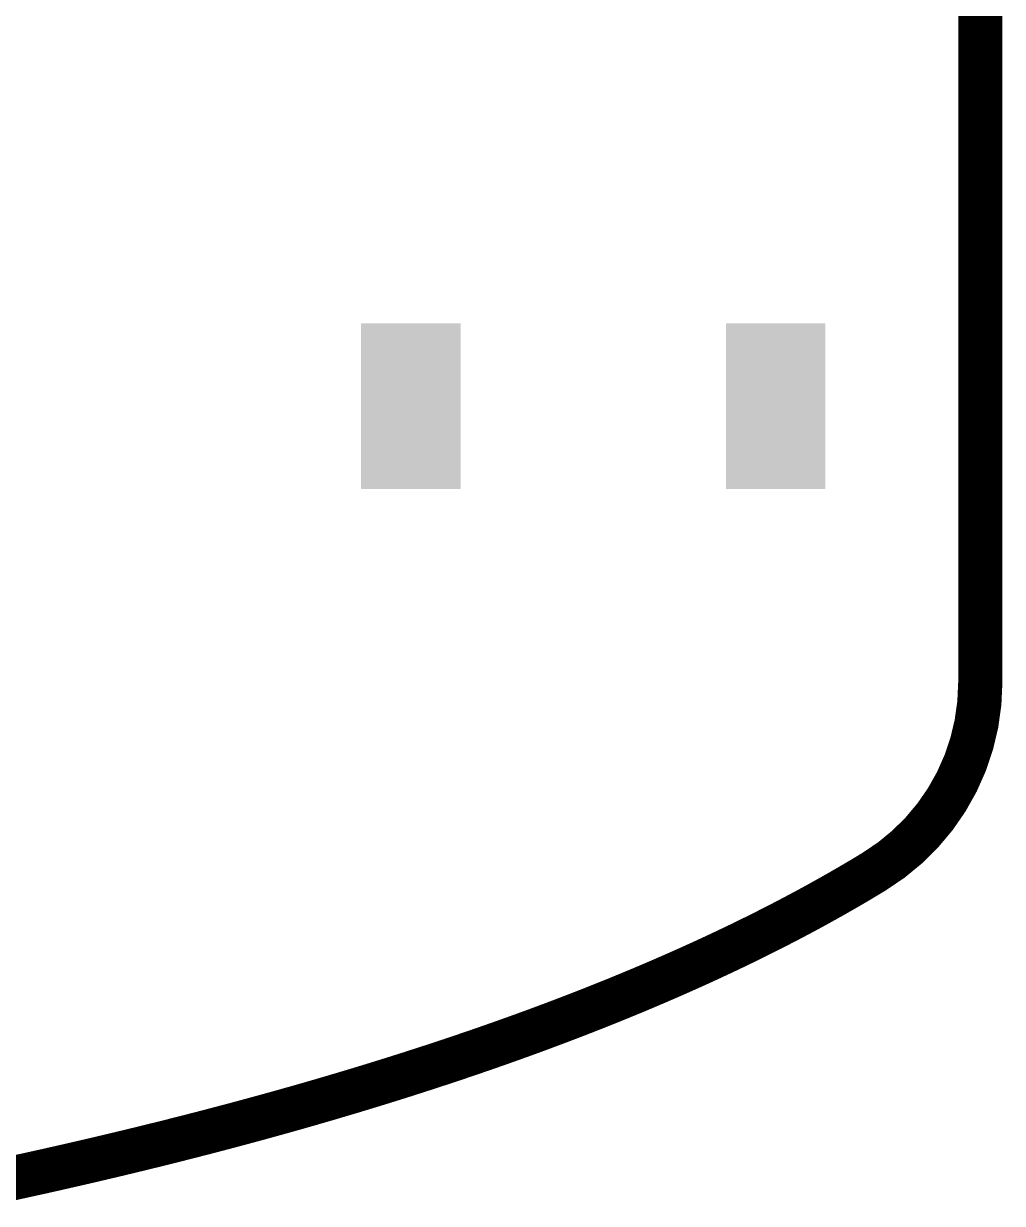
# Model space of a CAD drawing. Extents: x -0.2 to 60.2, y -0.2 to 22.2.
# Drawn here: x 51.35 to 60.2, y 1.34 to 12.01 of the extents above; entities that cross this region are included whole.
import ezdxf

# ---------------------------------------------------------------- set-up
doc = ezdxf.new("R2010")
doc.units = 0
doc.layers.add('20', color=7, linetype='CONTINUOUS')
doc.layers.add('32', color=253, linetype='CONTINUOUS')

# ---------------------------------------------------------------- blocks, each defined once
blk = doc.blocks.new('RECT')
blk.add_solid([(-0.5, -0.5), (0.5, -0.5), (-0.5, 0.5), (0.5, 0.5)])

msp = doc.modelspace()

# ---------------------------------------------------------------- linework, layer by layer
at = {"layer": '20', "const_width": 0.4}
for points in [[(60, 6.0497), (60, 15.9503)], [(58.949, 4.2864), (58.9176, 4.2676)], [(58.9804, 4.3052), (58.949, 4.2864)], [(59.0118, 4.3242), (58.9804, 4.3052)], [(59.0431, 4.3433), (59.0118, 4.3242)], [(58.7595, 4.1751), (58.7278, 4.1569)], [(58.7912, 4.1934), (58.7595, 4.1751)], [(58.8229, 4.2118), (58.7912, 4.1934)], [(58.8545, 4.2303), (58.8229, 4.2118)], [(58.8861, 4.2489), (58.8545, 4.2303)], [(58.9176, 4.2676), (58.8861, 4.2489)], [(58.5683, 4.0672), (58.5363, 4.0495)], [(58.6003, 4.0849), (58.5683, 4.0672)], [(58.6322, 4.1028), (58.6003, 4.0849)], [(58.6641, 4.1207), (58.6322, 4.1028)], [(58.696, 4.1388), (58.6641, 4.1207)], [(58.7278, 4.1569), (58.696, 4.1388)], [(58.3756, 3.9624), (58.3433, 3.9452)], [(58.4078, 3.9796), (58.3756, 3.9624)], [(58.44, 3.997), (58.4078, 3.9796)], [(58.4721, 4.0144), (58.44, 3.997)], [(58.5042, 4.0319), (58.4721, 4.0144)], [(58.5363, 4.0495), (58.5042, 4.0319)], [(58.1813, 3.8606), (58.1488, 3.8439)], [(58.2138, 3.8773), (58.1813, 3.8606)], [(58.2462, 3.8942), (58.2138, 3.8773)], [(58.2786, 3.9111), (58.2462, 3.8942)], [(58.311, 3.9281), (58.2786, 3.9111)], [(58.3433, 3.9452), (58.311, 3.9281)], [(57.9856, 3.7616), (57.9528, 3.7454)], [(58.0183, 3.7779), (57.9856, 3.7616)], [(58.051, 3.7943), (58.0183, 3.7779)], [(58.0836, 3.8108), (58.051, 3.7943)], [(58.1162, 3.8273), (58.0836, 3.8108)], [(58.1488, 3.8439), (58.1162, 3.8273)], [(57.7556, 3.6496), (57.7226, 3.6338)], [(57.7885, 3.6654), (57.7556, 3.6496)], [(57.8215, 3.6812), (57.7885, 3.6654)], [(57.8544, 3.6972), (57.8215, 3.6812)], [(57.8872, 3.7132), (57.8544, 3.6972)], [(57.92, 3.7292), (57.8872, 3.7132)], [(57.9528, 3.7454), (57.92, 3.7292)], [(57.5238, 3.5409), (57.4906, 3.5256)], [(57.557, 3.5562), (57.5238, 3.5409)], [(57.5902, 3.5716), (57.557, 3.5562)], [(57.6234, 3.5871), (57.5902, 3.5716)], [(57.6565, 3.6026), (57.6234, 3.5871)], [(57.6895, 3.6182), (57.6565, 3.6026)], [(57.7226, 3.6338), (57.6895, 3.6182)], [(57.2904, 3.4354), (57.2569, 3.4206)], [(57.3238, 3.4503), (57.2904, 3.4354)], [(57.3573, 3.4652), (57.3238, 3.4503)], [(57.3906, 3.4802), (57.3573, 3.4652)], [(57.424, 3.4953), (57.3906, 3.4802)], [(57.4573, 3.5104), (57.424, 3.4953)], [(57.4906, 3.5256), (57.4573, 3.5104)], [(57.0554, 3.333), (57.0217, 3.3187)], [(57.0891, 3.3475), (57.0554, 3.333)], [(57.1227, 3.362), (57.0891, 3.3475)], [(57.1563, 3.3765), (57.1227, 3.362)], [(57.1899, 3.3912), (57.1563, 3.3765)], [(57.2234, 3.4059), (57.1899, 3.3912)], [(57.2569, 3.4206), (57.2234, 3.4059)], [(56.7852, 3.2197), (56.7513, 3.2058)], [(56.819, 3.2336), (56.7852, 3.2197)], [(56.8529, 3.2476), (56.819, 3.2336)], [(56.8867, 3.2617), (56.8529, 3.2476)], [(56.9205, 3.2759), (56.8867, 3.2617)], [(56.9543, 3.2901), (56.9205, 3.2759)], [(56.988, 3.3043), (56.9543, 3.2901)], [(57.0217, 3.3187), (56.988, 3.3043)], [(56.5134, 3.11), (56.4794, 3.0966)], [(56.5475, 3.1235), (56.5134, 3.11)], [(56.5815, 3.1371), (56.5475, 3.1235)], [(56.6155, 3.1507), (56.5815, 3.1371)], [(56.6495, 3.1644), (56.6155, 3.1507)], [(56.6834, 3.1781), (56.6495, 3.1644)], [(56.7174, 3.1919), (56.6834, 3.1781)], [(56.7513, 3.2058), (56.7174, 3.1919)], [(56.2404, 3.004), (56.2062, 2.991)], [(56.2746, 3.0171), (56.2404, 3.004)], [(56.3088, 3.0302), (56.2746, 3.0171)], [(56.3429, 3.0433), (56.3088, 3.0302)], [(56.3771, 3.0566), (56.3429, 3.0433)], [(56.4112, 3.0699), (56.3771, 3.0566)], [(56.4453, 3.0832), (56.4112, 3.0699)], [(56.4794, 3.0966), (56.4453, 3.0832)], [(55.9664, 2.9014), (55.9321, 2.8888)], [(56.0007, 2.914), (55.9664, 2.9014)], [(56.035, 2.9267), (56.0007, 2.914)], [(56.0693, 2.9395), (56.035, 2.9267)], [(56.1035, 2.9523), (56.0693, 2.9395)], [(56.1378, 2.9651), (56.1035, 2.9523)], [(56.172, 2.978), (56.1378, 2.9651)], [(56.2062, 2.991), (56.172, 2.978)], [(55.657, 2.7899), (55.6225, 2.7778)], [(55.6914, 2.8021), (55.657, 2.7899)], [(55.7258, 2.8143), (55.6914, 2.8021)], [(55.7602, 2.8266), (55.7258, 2.8143)], [(55.7946, 2.839), (55.7602, 2.8266)], [(55.829, 2.8514), (55.7946, 2.839)], [(55.8634, 2.8638), (55.829, 2.8514)], [(55.8977, 2.8763), (55.8634, 2.8638)], [(55.9321, 2.8888), (55.8977, 2.8763)], [(55.3464, 2.6824), (55.3118, 2.6706)], [(55.3809, 2.6941), (55.3464, 2.6824)], [(55.4155, 2.7059), (55.3809, 2.6941)], [(55.45, 2.7178), (55.4155, 2.7059)], [(55.4845, 2.7297), (55.45, 2.7178)], [(55.5191, 2.7416), (55.4845, 2.7297)], [(55.5535, 2.7536), (55.5191, 2.7416)], [(55.588, 2.7657), (55.5535, 2.7536)], [(55.6225, 2.7778), (55.588, 2.7657)], [(55.0347, 2.5785), (55, 2.5672)], [(55.0694, 2.5899), (55.0347, 2.5785)], [(55.104, 2.6013), (55.0694, 2.5899)], [(55.1387, 2.6127), (55.104, 2.6013)], [(55.1733, 2.6242), (55.1387, 2.6127)], [(55.208, 2.6358), (55.1733, 2.6242)], [(55.2426, 2.6473), (55.208, 2.6358)], [(55.2772, 2.659), (55.2426, 2.6473)], [(55.3118, 2.6706), (55.2772, 2.659)], [(54.6872, 2.4672), (54.6524, 2.4563)], [(54.722, 2.4781), (54.6872, 2.4672)], [(54.7568, 2.4891), (54.722, 2.4781)], [(54.7916, 2.5001), (54.7568, 2.4891)], [(54.8263, 2.5112), (54.7916, 2.5001)], [(54.8611, 2.5223), (54.8263, 2.5112)], [(54.8958, 2.5335), (54.8611, 2.5223)], [(54.9306, 2.5447), (54.8958, 2.5335)], [(54.9653, 2.5559), (54.9306, 2.5447)], [(55, 2.5672), (54.9653, 2.5559)], [(54.3734, 2.3705), (54.3385, 2.3599)], [(54.4083, 2.3811), (54.3734, 2.3705)], [(54.4432, 2.3917), (54.4083, 2.3811)], [(54.4781, 2.4023), (54.4432, 2.3917)], [(54.513, 2.4131), (54.4781, 2.4023)], [(54.5479, 2.4238), (54.513, 2.4131)], [(54.5827, 2.4346), (54.5479, 2.4238)], [(54.6176, 2.4454), (54.5827, 2.4346)], [(54.6524, 2.4563), (54.6176, 2.4454)], [(53.9887, 2.2566), (53.9537, 2.2464)], [(54.0237, 2.2667), (53.9887, 2.2566)], [(54.0587, 2.2769), (54.0237, 2.2667)], [(54.0938, 2.2872), (54.0587, 2.2769)], [(54.1288, 2.2974), (54.0938, 2.2872)], [(54.1637, 2.3078), (54.1288, 2.2974)], [(54.1987, 2.3181), (54.1637, 2.3078)], [(54.2337, 2.3285), (54.1987, 2.3181)], [(54.2686, 2.3389), (54.2337, 2.3285)], [(54.3036, 2.3494), (54.2686, 2.3389)], [(54.3385, 2.3599), (54.3036, 2.3494)], [(53.6026, 2.1471), (53.5675, 2.1374)], [(53.6378, 2.1569), (53.6026, 2.1471)], [(53.6729, 2.1667), (53.6378, 2.1569)], [(53.7081, 2.1765), (53.6729, 2.1667)], [(53.7432, 2.1864), (53.7081, 2.1765)], [(53.7783, 2.1963), (53.7432, 2.1864)], [(53.8134, 2.2063), (53.7783, 2.1963)], [(53.8485, 2.2163), (53.8134, 2.2063)], [(53.8835, 2.2263), (53.8485, 2.2163)], [(53.9186, 2.2363), (53.8835, 2.2263)], [(53.9537, 2.2464), (53.9186, 2.2363)], [(53.2153, 2.0419), (53.1801, 2.0326)], [(53.2506, 2.0513), (53.2153, 2.0419)], [(53.2858, 2.0608), (53.2506, 2.0513)], [(53.3211, 2.0702), (53.2858, 2.0608)], [(53.3563, 2.0797), (53.3211, 2.0702)], [(53.3915, 2.0892), (53.3563, 2.0797)], [(53.4267, 2.0988), (53.3915, 2.0892)], [(53.4619, 2.1084), (53.4267, 2.0988)], [(53.4971, 2.118), (53.4619, 2.1084)], [(53.5323, 2.1277), (53.4971, 2.118)], [(53.5675, 2.1374), (53.5323, 2.1277)], [(52.8269, 1.9408), (52.7915, 1.9318)], [(52.8622, 1.9498), (52.8269, 1.9408)], [(52.8976, 1.9589), (52.8622, 1.9498)], [(52.9329, 1.968), (52.8976, 1.9589)], [(52.9683, 1.9771), (52.9329, 1.968)], [(53.0036, 1.9863), (52.9683, 1.9771)], [(53.0389, 1.9955), (53.0036, 1.9863)], [(53.0742, 2.0047), (53.0389, 1.9955)], [(53.1095, 2.014), (53.0742, 2.0047)], [(53.1448, 2.0232), (53.1095, 2.014)], [(53.1801, 2.0326), (53.1448, 2.0232)], [(52.4018, 1.8347), (52.3663, 1.8261)], [(52.4373, 1.8434), (52.4018, 1.8347)], [(52.4727, 1.8521), (52.4373, 1.8434)], [(52.5082, 1.8608), (52.4727, 1.8521)], [(52.5436, 1.8696), (52.5082, 1.8608)], [(52.5791, 1.8784), (52.5436, 1.8696)], [(52.6145, 1.8872), (52.5791, 1.8784)], [(52.6499, 1.8961), (52.6145, 1.8872)], [(52.6853, 1.9049), (52.6499, 1.8961)], [(52.7207, 1.9139), (52.6853, 1.9049)], [(52.7561, 1.9228), (52.7207, 1.9139)], [(52.7915, 1.9318), (52.7561, 1.9228)], [(51.9399, 1.7246), (51.9043, 1.7163)], [(51.9755, 1.7329), (51.9399, 1.7246)], [(52.0111, 1.7412), (51.9755, 1.7329)], [(52.0466, 1.7496), (52.0111, 1.7412)], [(52.0822, 1.758), (52.0466, 1.7496)], [(52.1177, 1.7664), (52.0822, 1.758)], [(52.1533, 1.7748), (52.1177, 1.7664)], [(52.1888, 1.7833), (52.1533, 1.7748)], [(52.2243, 1.7918), (52.1888, 1.7833)], [(52.2598, 1.8003), (52.2243, 1.7918)], [(52.2953, 1.8089), (52.2598, 1.8003)], [(52.3308, 1.8175), (52.2953, 1.8089)], [(52.3663, 1.8261), (52.3308, 1.8175)], [(51.4766, 1.6192), (51.4409, 1.6113)], [(51.5123, 1.6271), (51.4766, 1.6192)], [(51.5479, 1.6351), (51.5123, 1.6271)], [(51.5836, 1.6431), (51.5479, 1.6351)], [(51.6193, 1.6511), (51.5836, 1.6431)], [(51.6549, 1.6592), (51.6193, 1.6511)], [(51.6906, 1.6673), (51.6549, 1.6592)], [(51.7262, 1.6754), (51.6906, 1.6673)], [(51.7618, 1.6835), (51.7262, 1.6754)], [(51.7975, 1.6917), (51.7618, 1.6835)], [(51.8331, 1.6998), (51.7975, 1.6917)], [(51.8687, 1.7081), (51.8331, 1.6998)], [(51.9043, 1.7163), (51.8687, 1.7081)], [(51.1551, 1.5489), (51.1194, 1.5412)], [(51.1909, 1.5566), (51.1551, 1.5489)], [(51.2266, 1.5643), (51.1909, 1.5566)], [(51.2623, 1.5721), (51.2266, 1.5643)], [(51.2981, 1.5799), (51.2623, 1.5721)], [(51.3338, 1.5877), (51.2981, 1.5799)], [(51.3695, 1.5955), (51.3338, 1.5877)], [(51.4052, 1.6034), (51.3695, 1.5955)], [(51.4409, 1.6113), (51.4052, 1.6034)]]:
    msp.add_lwpolyline(points, dxfattribs=at)
at = {"layer": '20'}
for points, const_width in [([(59.0431, 4.3433, 0.2612), (60, 6.0497)], 0.4), ([(60.1, 6.0497, 1), (59.9, 6.0497)], 0.2), ([(59.9, 6.0497, 1), (60.1, 6.0497)], 0.2), ([(58.9287, 4.3908, 1), (59.0321, 4.2196)], 0.2), ([(59.0003, 4.2005, 1), (58.8977, 4.3722)], 0.2), ([(58.9598, 4.4096, 1), (59.0638, 4.2388)], 0.2), ([(59.0319, 4.2195, 1), (58.9289, 4.3909)], 0.2), ([(58.9909, 4.4286, 1), (59.0953, 4.2579)], 0.2), ([(59.0635, 4.2386, 1), (58.9601, 4.4098)], 0.2), ([(59.0951, 4.2578, 1), (58.9911, 4.4287)], 0.2), ([(58.741, 4.2799, 1), (58.8414, 4.1069)], 0.2), ([(58.8093, 4.0884, 1), (58.7097, 4.2618)], 0.2), ([(58.7724, 4.2981, 1), (58.8734, 4.1255)], 0.2), ([(58.8412, 4.1068, 1), (58.7412, 4.28)], 0.2), ([(58.8038, 4.3165, 1), (58.9052, 4.1441)], 0.2), ([(58.8731, 4.1253, 1), (58.7727, 4.2983)], 0.2), ([(58.8351, 4.3349, 1), (58.9371, 4.1629)], 0.2), ([(58.905, 4.144, 1), (58.804, 4.3166)], 0.2), ([(58.8663, 4.3534, 1), (58.9689, 4.1817)], 0.2), ([(58.9368, 4.1627, 1), (58.8354, 4.3351)], 0.2), ([(58.8975, 4.3721, 1), (59.0005, 4.2006)], 0.2), ([(58.9686, 4.1816, 1), (58.8666, 4.3536)], 0.2), ([(58.5515, 4.1722, 1), (58.6491, 3.9977)], 0.2), ([(58.5832, 4.1899, 1), (58.6812, 4.0156)], 0.2), ([(58.6489, 3.9975, 1), (58.5517, 4.1724)], 0.2), ([(58.6149, 4.2078, 1), (58.7133, 4.0337)], 0.2), ([(58.681, 4.0155, 1), (58.5834, 4.19)], 0.2), ([(58.6465, 4.2256, 1), (58.7455, 4.0519)], 0.2), ([(58.7131, 4.0336, 1), (58.6151, 4.2079)], 0.2), ([(58.678, 4.2436, 1), (58.7776, 4.0702)], 0.2), ([(58.7452, 4.0517, 1), (58.6468, 4.2258)], 0.2), ([(58.7095, 4.2617, 1), (58.8095, 4.0885)], 0.2), ([(58.7773, 4.07, 1), (58.6783, 4.2438)], 0.2), ([(58.3604, 4.0677, 1), (58.4552, 3.8916)], 0.2), ([(58.4225, 3.8741, 1), (58.3287, 4.0507)], 0.2), ([(58.3923, 4.0848, 1), (58.4877, 3.9091)], 0.2), ([(58.455, 3.8915, 1), (58.3606, 4.0678)], 0.2), ([(58.4242, 4.1022, 1), (58.52, 3.9266)], 0.2), ([(58.4874, 3.9089, 1), (58.3926, 4.085)], 0.2), ([(58.4561, 4.1196, 1), (58.5523, 3.9442)], 0.2), ([(58.5198, 3.9265, 1), (58.4244, 4.1023)], 0.2), ([(58.4879, 4.137, 1), (58.5847, 3.962)], 0.2), ([(58.5521, 3.9441, 1), (58.4563, 4.1197)], 0.2), ([(58.5197, 4.1546, 1), (58.6169, 3.9797)], 0.2), ([(58.5844, 3.9618, 1), (58.4882, 4.1372)], 0.2), ([(58.6167, 3.9796, 1), (58.5199, 4.1547)], 0.2), ([(58.1677, 3.9661, 1), (58.2599, 3.7886)], 0.2), ([(58.227, 3.7716, 1), (58.1356, 3.9495)], 0.2), ([(58.1999, 3.9828, 1), (58.2925, 3.8055)], 0.2), ([(58.2596, 3.7885, 1), (58.168, 3.9662)], 0.2), ([(58.2321, 3.9996, 1), (58.3251, 3.8226)], 0.2), ([(58.2923, 3.8055, 1), (58.2001, 3.9829)], 0.2), ([(58.2643, 4.0165, 1), (58.3577, 3.8397)], 0.2), ([(58.3249, 3.8225, 1), (58.2323, 3.9998)], 0.2), ([(58.2964, 4.0335, 1), (58.3902, 3.8569)], 0.2), ([(58.3575, 3.8396, 1), (58.2645, 4.0167)], 0.2), ([(58.3284, 4.0505, 1), (58.4228, 3.8742)], 0.2), ([(58.39, 3.8568, 1), (58.2966, 4.0336)], 0.2), ([(57.941, 3.8511, 1), (58.0302, 3.6721)], 0.2), ([(57.9735, 3.8674, 1), (58.0631, 3.6885)], 0.2), ([(58.03, 3.672, 1), (57.9412, 3.8513)], 0.2), ([(58.0059, 3.8836, 1), (58.0961, 3.705)], 0.2), ([(58.0629, 3.6884, 1), (57.9737, 3.8674)], 0.2), ([(58.0384, 3.8999, 1), (58.1288, 3.7216)], 0.2), ([(58.0958, 3.7049, 1), (58.0062, 3.8837)], 0.2), ([(58.0708, 3.9164, 1), (58.1616, 3.7382)], 0.2), ([(58.1287, 3.7215, 1), (58.0385, 3.9)], 0.2), ([(58.1031, 3.9328, 1), (58.1945, 3.7549)], 0.2), ([(58.1614, 3.7381, 1), (58.071, 3.9165)], 0.2), ([(58.1355, 3.9495, 1), (58.2271, 3.7717)], 0.2), ([(58.1942, 3.7548, 1), (58.1034, 3.933)], 0.2), ([(57.7452, 3.7555, 1), (57.8318, 3.5752)], 0.2), ([(57.7986, 3.5593, 1), (57.7126, 3.7398)], 0.2), ([(57.7779, 3.7712, 1), (57.8651, 3.5912)], 0.2), ([(57.8318, 3.5752, 1), (57.7452, 3.7555)], 0.2), ([(57.8106, 3.787, 1), (57.8982, 3.6073)], 0.2), ([(57.8648, 3.5911, 1), (57.7782, 3.7713)], 0.2), ([(57.8432, 3.8029, 1), (57.9312, 3.6234)], 0.2), ([(57.898, 3.6072, 1), (57.8108, 3.7872)], 0.2), ([(57.8758, 3.8189, 1), (57.9642, 3.6395)], 0.2), ([(57.931, 3.6233, 1), (57.8434, 3.803)], 0.2), ([(57.9084, 3.835, 1), (57.9972, 3.6558)], 0.2), ([(57.964, 3.6395, 1), (57.876, 3.819)], 0.2), ([(57.997, 3.6557, 1), (57.9086, 3.8351)], 0.2), ([(57.5149, 3.6469, 1), (57.5991, 3.4655)], 0.2), ([(57.5656, 3.45, 1), (57.482, 3.6318)], 0.2), ([(57.548, 3.6623, 1), (57.6324, 3.4809)], 0.2), ([(57.5989, 3.4654, 1), (57.5151, 3.647)], 0.2), ([(57.5809, 3.6776, 1), (57.6659, 3.4965)], 0.2), ([(57.6323, 3.4809, 1), (57.5481, 3.6623)], 0.2), ([(57.6138, 3.693, 1), (57.6992, 3.5122)], 0.2), ([(57.6656, 3.4964, 1), (57.5812, 3.6777)], 0.2), ([(57.6468, 3.7086, 1), (57.7322, 3.5278)], 0.2), ([(57.699, 3.5121, 1), (57.614, 3.6931)], 0.2), ([(57.6796, 3.7241, 1), (57.7656, 3.5436)], 0.2), ([(57.7322, 3.5278, 1), (57.6468, 3.7086)], 0.2), ([(57.7123, 3.7397, 1), (57.7989, 3.5594)], 0.2), ([(57.7653, 3.5434, 1), (57.6799, 3.7242)], 0.2), ([(57.2831, 3.5416, 1), (57.3645, 3.359)], 0.2), ([(57.3308, 3.344, 1), (57.25, 3.5269)], 0.2), ([(57.3162, 3.5564, 1), (57.3984, 3.3741)], 0.2), ([(57.3645, 3.359, 1), (57.2831, 3.5416)], 0.2), ([(57.3495, 3.5714, 1), (57.4317, 3.3891)], 0.2), ([(57.398, 3.3739, 1), (57.3166, 3.5566)], 0.2), ([(57.3826, 3.5864, 1), (57.4654, 3.4043)], 0.2), ([(57.4317, 3.3891, 1), (57.3495, 3.5714)], 0.2), ([(57.4158, 3.6014, 1), (57.4988, 3.4195)], 0.2), ([(57.4651, 3.4042, 1), (57.3829, 3.5865)], 0.2), ([(57.4488, 3.6165, 1), (57.5324, 3.4348)], 0.2), ([(57.4987, 3.4194, 1), (57.4159, 3.6015)], 0.2), ([(57.4819, 3.6317, 1), (57.5657, 3.4501)], 0.2), ([(57.5321, 3.4347, 1), (57.4491, 3.6166)], 0.2), ([(57.016, 3.425, 1), (57.0948, 3.2411)], 0.2), ([(57.0494, 3.4393, 1), (57.1288, 3.2557)], 0.2), ([(57.0946, 3.2411, 1), (57.0162, 3.425)], 0.2), ([(57.0829, 3.4537, 1), (57.1625, 3.2702)], 0.2), ([(57.1285, 3.2555, 1), (57.0497, 3.4394)], 0.2), ([(57.1164, 3.4682, 1), (57.1962, 3.2849)], 0.2), ([(57.1624, 3.2702, 1), (57.083, 3.4538)], 0.2), ([(57.1497, 3.4827, 1), (57.2301, 3.2996)], 0.2), ([(57.1961, 3.2848, 1), (57.1165, 3.4683)], 0.2), ([(57.1831, 3.4974, 1), (57.2637, 3.3143)], 0.2), ([(57.2298, 3.2995, 1), (57.15, 3.4829)], 0.2), ([(57.2165, 3.5121, 1), (57.2973, 3.3291)], 0.2), ([(57.2636, 3.3143, 1), (57.1832, 3.4974)], 0.2), ([(57.2497, 3.5268, 1), (57.3311, 3.3441)], 0.2), ([(57.2972, 3.3291, 1), (57.2166, 3.5121)], 0.2), ([(56.7808, 3.326, 1), (56.8572, 3.1412)], 0.2), ([(56.8232, 3.1271, 1), (56.7472, 3.3122)], 0.2), ([(56.8144, 3.3399, 1), (56.8914, 3.1553)], 0.2), ([(56.8572, 3.1412, 1), (56.7808, 3.326)], 0.2), ([(56.8481, 3.354, 1), (56.9253, 3.1695)], 0.2), ([(56.8911, 3.1552, 1), (56.8147, 3.34)], 0.2), ([(56.8818, 3.3681, 1), (56.9592, 3.1837)], 0.2), ([(56.9252, 3.1694, 1), (56.8482, 3.354)], 0.2), ([(56.9153, 3.3822, 1), (56.9933, 3.198)], 0.2), ([(56.9591, 3.1836, 1), (56.8819, 3.3681)], 0.2), ([(56.9489, 3.3964, 1), (57.0271, 3.2123)], 0.2), ([(56.993, 3.1979, 1), (56.9156, 3.3823)], 0.2), ([(56.9825, 3.4106, 1), (57.0609, 3.2267)], 0.2), ([(57.027, 3.2122, 1), (56.949, 3.3964)], 0.2), ([(57.0608, 3.2266, 1), (56.9826, 3.4107)], 0.2), ([(56.5105, 3.2164, 1), (56.5845, 3.0306)], 0.2), ([(56.5502, 3.017, 1), (56.4766, 3.203)], 0.2), ([(56.5443, 3.2299, 1), (56.6187, 3.0443)], 0.2), ([(56.5843, 3.0306, 1), (56.5107, 3.2165)], 0.2), ([(56.5782, 3.2435, 1), (56.6528, 3.0579)], 0.2), ([(56.6185, 3.0442, 1), (56.5445, 3.23)], 0.2), ([(56.6119, 3.2571, 1), (56.6871, 3.0717)], 0.2), ([(56.6527, 3.0579, 1), (56.5783, 3.2435)], 0.2), ([(56.6458, 3.2708, 1), (56.721, 3.0855)], 0.2), ([(56.6868, 3.0716, 1), (56.6122, 3.2572)], 0.2), ([(56.6796, 3.2845, 1), (56.7552, 3.0993)], 0.2), ([(56.721, 3.0854, 1), (56.6458, 3.2708)], 0.2), ([(56.7133, 3.2983, 1), (56.7893, 3.1132)], 0.2), ([(56.755, 3.0992, 1), (56.6798, 3.2846)], 0.2), ([(56.747, 3.3121, 1), (56.8234, 3.1272)], 0.2), ([(56.7891, 3.1132, 1), (56.7135, 3.2983)], 0.2), ([(56.2388, 3.1104, 1), (56.3104, 2.9237)], 0.2), ([(56.276, 2.9105, 1), (56.2048, 3.0975)], 0.2), ([(56.2728, 3.1235, 1), (56.3448, 2.9369)], 0.2), ([(56.3103, 2.9236, 1), (56.2389, 3.1105)], 0.2), ([(56.3068, 3.1366, 1), (56.379, 2.9501)], 0.2), ([(56.3446, 2.9368, 1), (56.273, 3.1235)], 0.2), ([(56.3408, 3.1498, 1), (56.4134, 2.9634)], 0.2), ([(56.3789, 2.9501, 1), (56.3069, 3.1366)], 0.2), ([(56.3748, 3.163, 1), (56.4476, 2.9767)], 0.2), ([(56.4132, 2.9633, 1), (56.341, 3.1498)], 0.2), ([(56.4087, 3.1763, 1), (56.4819, 2.9901)], 0.2), ([(56.4475, 2.9767, 1), (56.3749, 3.163)], 0.2), ([(56.4426, 3.1896, 1), (56.5162, 3.0036)], 0.2), ([(56.4817, 2.9901, 1), (56.4089, 3.1763)], 0.2), ([(56.4766, 3.203, 1), (56.5502, 3.0171)], 0.2), ([(56.516, 3.0035, 1), (56.4428, 3.1897)], 0.2), ([(55.9318, 2.9952, 1), (56.001, 2.8076)], 0.2), ([(55.966, 3.0078, 1), (56.0354, 2.8203)], 0.2), ([(56.0009, 2.8075, 1), (55.9319, 2.9953)], 0.2), ([(56.0002, 3.0205, 1), (56.0698, 2.833)], 0.2), ([(56.0353, 2.8202, 1), (55.9661, 3.0079)], 0.2), ([(56.0343, 3.0331, 1), (56.1043, 2.8458)], 0.2), ([(56.0697, 2.8329, 1), (56.0003, 3.0205)], 0.2), ([(56.0684, 3.0459, 1), (56.1386, 2.8586)], 0.2), ([(56.1041, 2.8457, 1), (56.0345, 3.0332)], 0.2), ([(56.1025, 3.0587, 1), (56.1731, 2.8716)], 0.2), ([(56.1385, 2.8586, 1), (56.0685, 3.0459)], 0.2), ([(56.1366, 3.0716, 1), (56.2074, 2.8845)], 0.2), ([(56.1729, 2.8715, 1), (56.1027, 3.0588)], 0.2), ([(56.1706, 3.0844, 1), (56.2418, 2.8975)], 0.2), ([(56.2073, 2.8845, 1), (56.1367, 3.0716)], 0.2), ([(56.2047, 3.0974, 1), (56.2761, 2.9106)], 0.2), ([(56.2416, 2.8975, 1), (56.1708, 3.0845)], 0.2), ([(55.6579, 2.8963, 1), (55.7249, 2.7079)], 0.2), ([(55.6902, 2.6956, 1), (55.6238, 2.8842)], 0.2), ([(55.6922, 2.9085, 1), (55.7594, 2.7202)], 0.2), ([(55.7248, 2.7078, 1), (55.658, 2.8964)], 0.2), ([(55.7264, 2.9207, 1), (55.794, 2.7325)], 0.2), ([(55.7593, 2.7201, 1), (55.6923, 2.9086)], 0.2), ([(55.7607, 2.933, 1), (55.8285, 2.7449)], 0.2), ([(55.7938, 2.7324, 1), (55.7266, 2.9208)], 0.2), ([(55.795, 2.9454, 1), (55.863, 2.7573)], 0.2), ([(55.8284, 2.7448, 1), (55.7608, 2.9331)], 0.2), ([(55.8292, 2.9577, 1), (55.8976, 2.7698)], 0.2), ([(55.8629, 2.7573, 1), (55.7951, 2.9454)], 0.2), ([(55.8634, 2.9702, 1), (55.932, 2.7823)], 0.2), ([(55.8974, 2.7697, 1), (55.8294, 2.9578)], 0.2), ([(55.8976, 2.9827, 1), (55.9666, 2.7949)], 0.2), ([(55.9319, 2.7823, 1), (55.8635, 2.9702)], 0.2), ([(55.9664, 2.7949, 1), (55.8978, 2.9828)], 0.2), ([(55.3486, 2.7887, 1), (55.4132, 2.5995)], 0.2), ([(55.3785, 2.5876, 1), (55.3143, 2.7771)], 0.2), ([(55.383, 2.8005, 1), (55.448, 2.6114)], 0.2), ([(55.4132, 2.5995, 1), (55.3486, 2.7888)], 0.2), ([(55.4174, 2.8123, 1), (55.4826, 2.6232)], 0.2), ([(55.4478, 2.6113, 1), (55.3832, 2.8006)], 0.2), ([(55.4519, 2.8242, 1), (55.5171, 2.6352)], 0.2), ([(55.4825, 2.6232, 1), (55.4175, 2.8123)], 0.2), ([(55.4862, 2.8361, 1), (55.552, 2.6472)], 0.2), ([(55.5171, 2.6351, 1), (55.4519, 2.8242)], 0.2), ([(55.5206, 2.848, 1), (55.5864, 2.6592)], 0.2), ([(55.5517, 2.6471, 1), (55.4865, 2.8362)], 0.2), ([(55.5549, 2.86, 1), (55.6211, 2.6713)], 0.2), ([(55.5864, 2.6592, 1), (55.5206, 2.8481)], 0.2), ([(55.5893, 2.8721, 1), (55.6557, 2.6834)], 0.2), ([(55.6209, 2.6713, 1), (55.5551, 2.8601)], 0.2), ([(55.6236, 2.8842, 1), (55.6904, 2.6957)], 0.2), ([(55.6556, 2.6834, 1), (55.5894, 2.8721)], 0.2), ([(55.0381, 2.6848, 1), (55.1007, 2.4949)], 0.2), ([(55.0657, 2.4834, 1), (55.0037, 2.6736)], 0.2), ([(55.0727, 2.6962, 1), (55.1353, 2.5063)], 0.2), ([(55.1005, 2.4948, 1), (55.0383, 2.6849)], 0.2), ([(55.1072, 2.7076, 1), (55.1702, 2.5178)], 0.2), ([(55.1353, 2.5063, 1), (55.0727, 2.6962)], 0.2), ([(55.1417, 2.7191, 1), (55.2049, 2.5293)], 0.2), ([(55.17, 2.5178, 1), (55.1074, 2.7077)], 0.2), ([(55.1763, 2.7306, 1), (55.2397, 2.5409)], 0.2), ([(55.2048, 2.5293, 1), (55.1418, 2.7191)], 0.2), ([(55.2107, 2.7421, 1), (55.2745, 2.5525)], 0.2), ([(55.2396, 2.5409, 1), (55.1764, 2.7306)], 0.2), ([(55.2452, 2.7537, 1), (55.3092, 2.5642)], 0.2), ([(55.2743, 2.5525, 1), (55.2109, 2.7422)], 0.2), ([(55.2797, 2.7653, 1), (55.3439, 2.5759)], 0.2), ([(55.3091, 2.5642, 1), (55.2453, 2.7537)], 0.2), ([(55.3141, 2.777, 1), (55.3787, 2.5877)], 0.2), ([(55.3438, 2.5759, 1), (55.2798, 2.7654)], 0.2), ([(54.6919, 2.5735, 1), (54.7521, 2.3828)], 0.2), ([(54.7266, 2.5844, 1), (54.787, 2.3938)], 0.2), ([(54.7171, 2.3718, 1), (54.6573, 2.5626)], 0.2), ([(54.7612, 2.5954, 1), (54.822, 2.4049)], 0.2), ([(54.752, 2.3827, 1), (54.692, 2.5735)], 0.2), ([(54.7959, 2.6065, 1), (54.8567, 2.4159)], 0.2), ([(54.7869, 2.3938, 1), (54.7267, 2.5845)], 0.2), ([(54.8305, 2.6175, 1), (54.8917, 2.4271)], 0.2), ([(54.8218, 2.4048, 1), (54.7614, 2.5955)], 0.2), ([(54.8652, 2.6287, 1), (54.9264, 2.4383)], 0.2), ([(54.8567, 2.4159, 1), (54.7959, 2.6065)], 0.2), ([(54.8998, 2.6398, 1), (54.9614, 2.4495)], 0.2), ([(54.8915, 2.4271, 1), (54.8307, 2.6176)], 0.2), ([(54.9264, 2.4383, 1), (54.8652, 2.6287)], 0.2), ([(54.9344, 2.651, 1), (54.9962, 2.4608)], 0.2), ([(54.969, 2.6623, 1), (55.031, 2.4721)], 0.2), ([(54.9612, 2.4495, 1), (54.9, 2.6399)], 0.2), ([(54.9961, 2.4608, 1), (54.9345, 2.651)], 0.2), ([(55.0036, 2.6735, 1), (55.0658, 2.4835)], 0.2), ([(55.0309, 2.4721, 1), (54.9691, 2.6623)], 0.2), ([(54.3444, 2.4662, 1), (54.4024, 2.2748)], 0.2), ([(54.3792, 2.4767, 1), (54.4374, 2.2854)], 0.2), ([(54.414, 2.4873, 1), (54.4724, 2.296)], 0.2), ([(54.4023, 2.2747, 1), (54.3445, 2.4662)], 0.2), ([(54.4488, 2.4979, 1), (54.5074, 2.3067)], 0.2), ([(54.4373, 2.2854, 1), (54.3793, 2.4767)], 0.2), ([(54.4836, 2.5086, 1), (54.5424, 2.3175)], 0.2), ([(54.4723, 2.296, 1), (54.4141, 2.4873)], 0.2), ([(54.5183, 2.5193, 1), (54.5775, 2.3283)], 0.2), ([(54.5073, 2.3067, 1), (54.4489, 2.498)], 0.2), ([(54.5531, 2.5301, 1), (54.6123, 2.3391)], 0.2), ([(54.5423, 2.3174, 1), (54.4837, 2.5087)], 0.2), ([(54.5878, 2.5409, 1), (54.6474, 2.3499)], 0.2), ([(54.5773, 2.3282, 1), (54.5185, 2.5194)], 0.2), ([(54.6225, 2.5517, 1), (54.6823, 2.3609)], 0.2), ([(54.6123, 2.3391, 1), (54.5531, 2.5301)], 0.2), ([(54.6572, 2.5626, 1), (54.7172, 2.3718)], 0.2), ([(54.6472, 2.3499, 1), (54.588, 2.5409)], 0.2), ([(54.6822, 2.3608, 1), (54.6226, 2.5517)], 0.2), ([(53.9957, 2.3627, 1), (54.0517, 2.1707)], 0.2), ([(54.0307, 2.3729, 1), (54.0867, 2.1809)], 0.2), ([(54.0165, 2.1605, 1), (53.9609, 2.3526)], 0.2), ([(54.0656, 2.3831, 1), (54.122, 2.1912)], 0.2), ([(54.0516, 2.1707, 1), (53.9958, 2.3627)], 0.2), ([(54.1004, 2.3933, 1), (54.1572, 2.2015)], 0.2), ([(54.0867, 2.1809, 1), (54.0307, 2.3729)], 0.2), ([(54.1353, 2.4037, 1), (54.1921, 2.2119)], 0.2), ([(54.1218, 2.1912, 1), (54.0658, 2.3832)], 0.2), ([(54.1702, 2.414, 1), (54.2272, 2.2223)], 0.2), ([(54.157, 2.2015, 1), (54.1006, 2.3934)], 0.2), ([(54.2051, 2.4243, 1), (54.2623, 2.2327)], 0.2), ([(54.1921, 2.2119, 1), (54.1353, 2.4037)], 0.2), ([(54.2399, 2.4347, 1), (54.2973, 2.2431)], 0.2), ([(54.2271, 2.2222, 1), (54.1703, 2.414)], 0.2), ([(54.2748, 2.4452, 1), (54.3324, 2.2537)], 0.2), ([(54.2622, 2.2327, 1), (54.2052, 2.4244)], 0.2), ([(54.3096, 2.4556, 1), (54.3674, 2.2642)], 0.2), ([(54.2972, 2.2431, 1), (54.24, 2.4348)], 0.2), ([(54.3323, 2.2536, 1), (54.2749, 2.4452)], 0.2), ([(54.3673, 2.2642, 1), (54.3097, 2.4557)], 0.2), ([(53.6109, 2.2532, 1), (53.6647, 2.0606)], 0.2), ([(53.646, 2.263, 1), (53.6998, 2.0704)], 0.2), ([(53.6293, 2.0508, 1), (53.5759, 2.2435)], 0.2), ([(53.681, 2.2728, 1), (53.7352, 2.0803)], 0.2), ([(53.6645, 2.0605, 1), (53.6111, 2.2532)], 0.2), ([(53.716, 2.2826, 1), (53.7704, 2.0902)], 0.2), ([(53.6998, 2.0704, 1), (53.646, 2.263)], 0.2), ([(53.7511, 2.2925, 1), (53.8055, 2.1001)], 0.2), ([(53.735, 2.0802, 1), (53.6812, 2.2728)], 0.2), ([(53.786, 2.3024, 1), (53.8408, 2.1101)], 0.2), ([(53.7703, 2.0901, 1), (53.7161, 2.2827)], 0.2), ([(53.821, 2.3124, 1), (53.876, 2.1201)], 0.2), ([(53.8055, 2.1001, 1), (53.7511, 2.2926)], 0.2), ([(53.856, 2.3224, 1), (53.911, 2.1301)], 0.2), ([(53.8406, 2.11, 1), (53.7862, 2.3025)], 0.2), ([(53.8909, 2.3324, 1), (53.9463, 2.1402)], 0.2), ([(53.8759, 2.1201, 1), (53.8211, 2.3124)], 0.2), ([(53.9259, 2.3425, 1), (53.9815, 2.1504)], 0.2), ([(53.911, 2.1301, 1), (53.856, 2.3224)], 0.2), ([(53.9608, 2.3526, 1), (54.0166, 2.1605)], 0.2), ([(53.9461, 2.1402, 1), (53.8911, 2.3325)], 0.2), ([(53.9814, 2.1503, 1), (53.926, 2.3425)], 0.2), ([(53.2247, 2.1479, 1), (53.2765, 1.9547)], 0.2), ([(53.2599, 2.1574, 1), (53.3117, 1.9642)], 0.2), ([(53.241, 1.9453, 1), (53.1896, 2.1386)], 0.2), ([(53.2951, 2.1668, 1), (53.3471, 1.9737)], 0.2), ([(53.2763, 1.9547, 1), (53.2249, 2.148)], 0.2), ([(53.3302, 2.1762, 1), (53.3824, 1.9832)], 0.2), ([(53.3117, 1.9642, 1), (53.2599, 2.1574)], 0.2), ([(53.3653, 2.1857, 1), (53.4177, 1.9927)], 0.2), ([(53.347, 1.9736, 1), (53.2952, 2.1668)], 0.2), ([(53.4004, 2.1953, 1), (53.453, 2.0023)], 0.2), ([(53.3823, 1.9832, 1), (53.3303, 2.1763)], 0.2), ([(53.4355, 2.2048, 1), (53.4883, 2.0119)], 0.2), ([(53.4176, 1.9927, 1), (53.3654, 2.1858)], 0.2), ([(53.4706, 2.2145, 1), (53.5236, 2.0216)], 0.2), ([(53.4529, 2.0023, 1), (53.4005, 2.1953)], 0.2), ([(53.5057, 2.2241, 1), (53.5589, 2.0313)], 0.2), ([(53.4882, 2.0119, 1), (53.4356, 2.2049)], 0.2), ([(53.5408, 2.2337, 1), (53.5942, 2.041)], 0.2), ([(53.5235, 2.0216, 1), (53.4707, 2.2145)], 0.2), ([(53.5759, 2.2435, 1), (53.6293, 2.0508)], 0.2), ([(53.5588, 2.0312, 1), (53.5058, 2.2241)], 0.2), ([(53.5941, 2.041, 1), (53.5409, 2.2338)], 0.2), ([(52.8021, 2.0377, 1), (52.8517, 1.8439)], 0.2), ([(52.8374, 2.0467, 1), (52.887, 1.8529)], 0.2), ([(52.8726, 2.0557, 1), (52.9226, 1.862)], 0.2), ([(52.8516, 1.8439, 1), (52.8022, 2.0377)], 0.2), ([(52.9079, 2.0648, 1), (52.9579, 1.8711)], 0.2), ([(52.887, 1.8529, 1), (52.8374, 2.0467)], 0.2), ([(52.9432, 2.0739, 1), (52.9934, 1.8803)], 0.2), ([(52.9224, 1.862, 1), (52.8728, 2.0558)], 0.2), ([(52.9784, 2.0831, 1), (53.0288, 1.8895)], 0.2), ([(52.9579, 1.8711, 1), (52.9079, 2.0648)], 0.2), ([(53.0136, 2.0922, 1), (53.0642, 1.8987)], 0.2), ([(52.9933, 1.8803, 1), (52.9433, 2.0739)], 0.2), ([(53.0488, 2.1014, 1), (53.0996, 1.908)], 0.2), ([(53.0287, 1.8895, 1), (52.9785, 2.0831)], 0.2), ([(53.084, 2.1107, 1), (53.135, 1.9173)], 0.2), ([(53.0641, 1.8987, 1), (53.0137, 2.0922)], 0.2), ([(53.1192, 2.1199, 1), (53.1704, 1.9266)], 0.2), ([(53.0995, 1.908, 1), (53.0489, 2.1014)], 0.2), ([(53.1544, 2.1292, 1), (53.2058, 1.9359)], 0.2), ([(53.1349, 1.9172, 1), (53.0841, 2.1107)], 0.2), ([(53.1896, 2.1386, 1), (53.241, 1.9453)], 0.2), ([(53.1703, 1.9265, 1), (53.1193, 2.12)], 0.2), ([(53.2057, 1.9359, 1), (53.1545, 2.1293)], 0.2), ([(52.3781, 1.9319, 1), (52.4255, 1.7376)], 0.2), ([(52.4134, 1.9405, 1), (52.4612, 1.7463)], 0.2), ([(52.4488, 1.9492, 1), (52.4966, 1.755)], 0.2), ([(52.4255, 1.7376, 1), (52.3781, 1.9319)], 0.2), ([(52.4842, 1.9579, 1), (52.5322, 1.7638)], 0.2), ([(52.461, 1.7462, 1), (52.4136, 1.9405)], 0.2), ([(52.5196, 1.9667, 1), (52.5676, 1.7725)], 0.2), ([(52.4966, 1.755, 1), (52.4488, 1.9492)], 0.2), ([(52.5549, 1.9754, 1), (52.6033, 1.7813)], 0.2), ([(52.5321, 1.7637, 1), (52.4843, 1.9579)], 0.2), ([(52.5902, 1.9842, 1), (52.6388, 1.7902)], 0.2), ([(52.5676, 1.7725, 1), (52.5196, 1.9667)], 0.2), ([(52.6256, 1.9931, 1), (52.6742, 1.7991)], 0.2), ([(52.6031, 1.7813, 1), (52.5551, 1.9754)], 0.2), ([(52.6609, 2.0019, 1), (52.7097, 1.808)], 0.2), ([(52.6387, 1.7902, 1), (52.5903, 1.9842)], 0.2), ([(52.6962, 2.0108, 1), (52.7452, 1.8169)], 0.2), ([(52.6742, 1.7991, 1), (52.6256, 1.9931)], 0.2), ([(52.7315, 2.0197, 1), (52.7807, 1.8259)], 0.2), ([(52.7096, 1.8079, 1), (52.661, 2.0019)], 0.2), ([(52.7668, 2.0287, 1), (52.8162, 1.8349)], 0.2), ([(52.7451, 1.8169, 1), (52.6963, 2.0108)], 0.2), ([(52.7806, 1.8259, 1), (52.7316, 2.0197)], 0.2), ([(52.8161, 1.8348, 1), (52.7669, 2.0287)], 0.2), ([(51.9172, 1.822, 1), (51.9626, 1.6272)], 0.2), ([(51.9527, 1.8303, 1), (51.9983, 1.6355)], 0.2), ([(51.9882, 1.8385, 1), (52.034, 1.6439)], 0.2), ([(51.9625, 1.6272, 1), (51.9173, 1.822)], 0.2), ([(52.0237, 1.8469, 1), (52.0695, 1.6522)], 0.2), ([(51.9982, 1.6355, 1), (51.9528, 1.8303)], 0.2), ([(52.0591, 1.8553, 1), (52.1053, 1.6606)], 0.2), ([(52.0339, 1.6438, 1), (51.9883, 1.8386)], 0.2), ([(52.0946, 1.8637, 1), (52.1408, 1.6691)], 0.2), ([(52.0695, 1.6522, 1), (52.0237, 1.8469)], 0.2), ([(52.1301, 1.8721, 1), (52.1765, 1.6775)], 0.2), ([(52.1051, 1.6606, 1), (52.0593, 1.8553)], 0.2), ([(52.1655, 1.8805, 1), (52.2121, 1.686)], 0.2), ([(52.1408, 1.6691, 1), (52.0946, 1.8637)], 0.2), ([(52.2009, 1.889, 1), (52.2477, 1.6945)], 0.2), ([(52.1764, 1.6775, 1), (52.1302, 1.8721)], 0.2), ([(52.2364, 1.8975, 1), (52.2832, 1.7031)], 0.2), ([(52.212, 1.686, 1), (52.1656, 1.8805)], 0.2), ([(52.2718, 1.9061, 1), (52.3188, 1.7117)], 0.2), ([(52.2476, 1.6945, 1), (52.201, 1.889)], 0.2), ([(52.3072, 1.9146, 1), (52.3544, 1.7203)], 0.2), ([(52.2832, 1.7031, 1), (52.2364, 1.8975)], 0.2), ([(52.3426, 1.9232, 1), (52.39, 1.7289)], 0.2), ([(52.3187, 1.7117, 1), (52.2719, 1.9061)], 0.2), ([(52.3543, 1.7203, 1), (52.3073, 1.9147)], 0.2), ([(52.3899, 1.7289, 1), (52.3427, 1.9233)], 0.2), ([(51.4549, 1.7168, 1), (51.4983, 1.5216)], 0.2), ([(51.4905, 1.7247, 1), (51.5341, 1.5295)], 0.2), ([(51.526, 1.7327, 1), (51.5698, 1.5375)], 0.2), ([(51.4983, 1.5216, 1), (51.4549, 1.7168)], 0.2), ([(51.5617, 1.7407, 1), (51.6055, 1.5455)], 0.2), ([(51.534, 1.5295, 1), (51.4906, 1.7247)], 0.2), ([(51.5972, 1.7487, 1), (51.6414, 1.5536)], 0.2), ([(51.5697, 1.5375, 1), (51.5261, 1.7327)], 0.2), ([(51.6328, 1.7567, 1), (51.677, 1.5616)], 0.2), ([(51.6055, 1.5455, 1), (51.5617, 1.7407)], 0.2), ([(51.6684, 1.7648, 1), (51.7128, 1.5697)], 0.2), ([(51.6412, 1.5535, 1), (51.5974, 1.7487)], 0.2), ([(51.7039, 1.7728, 1), (51.7485, 1.5779)], 0.2), ([(51.677, 1.5616, 1), (51.6328, 1.7567)], 0.2), ([(51.7395, 1.781, 1), (51.7841, 1.586)], 0.2), ([(51.7127, 1.5697, 1), (51.6685, 1.7648)], 0.2), ([(51.7751, 1.7891, 1), (51.8199, 1.5942)], 0.2), ([(51.7484, 1.5779, 1), (51.704, 1.7729)], 0.2), ([(51.8106, 1.7973, 1), (51.8556, 1.6024)], 0.2), ([(51.7841, 1.586, 1), (51.7395, 1.781)], 0.2), ([(51.8461, 1.8055, 1), (51.8913, 1.6106)], 0.2), ([(51.8198, 1.5942, 1), (51.7752, 1.7891)], 0.2), ([(51.8817, 1.8137, 1), (51.9269, 1.6189)], 0.2), ([(51.8555, 1.6024, 1), (51.8107, 1.7973)], 0.2), ([(51.8912, 1.6106, 1), (51.8462, 1.8055)], 0.2), ([(51.9269, 1.6189, 1), (51.8817, 1.8137)], 0.2), ([(51.1761, 1.4511, 1), (51.1341, 1.6467)], 0.2), ([(51.241, 1.6698, 1), (51.2836, 1.4744)], 0.2), ([(51.2119, 1.4588, 1), (51.1699, 1.6544)], 0.2), ([(51.2767, 1.6776, 1), (51.3195, 1.4822)], 0.2), ([(51.2478, 1.4666, 1), (51.2054, 1.6621)], 0.2), ([(51.3124, 1.6854, 1), (51.3552, 1.49)], 0.2), ([(51.2835, 1.4744, 1), (51.2411, 1.6698)], 0.2), ([(51.348, 1.6932, 1), (51.391, 1.4979)], 0.2), ([(51.3194, 1.4822, 1), (51.2768, 1.6776)], 0.2), ([(51.3836, 1.701, 1), (51.4268, 1.5057)], 0.2), ([(51.3552, 1.49, 1), (51.3124, 1.6854)], 0.2), ([(51.4192, 1.7089, 1), (51.4626, 1.5136)], 0.2), ([(51.3909, 1.4978, 1), (51.3481, 1.6932)], 0.2), ([(51.4267, 1.5057, 1), (51.3837, 1.701)], 0.2), ([(51.4625, 1.5136, 1), (51.4193, 1.7089)], 0.2)]:
    msp.add_lwpolyline(points, format="xyb", dxfattribs=dict(at, const_width=const_width))

# ---------------------------------------------------------------- block references
at = {"layer": '32', "xscale": 1.5, "yscale": 0.9, "rotation": 90}
for p in [(54.85, 8.55), (58.15, 8.55)]:
    msp.add_blockref('RECT', p, dxfattribs=at)

doc.saveas('drawing.dxf')
